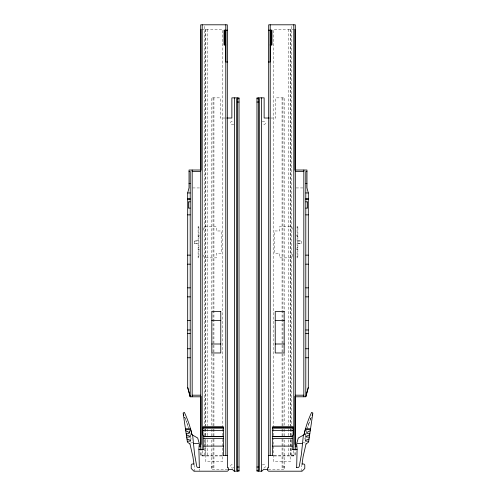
<?xml version="1.0" encoding="UTF-8"?>
<svg xmlns="http://www.w3.org/2000/svg" width="496" height="496" viewBox="0 0 496 496"><rect width="100%" height="100%" fill="white"/><g stroke="black" fill="none" stroke-linecap="round" stroke-linejoin="round"><path stroke-width="0.37" stroke-dasharray="2.48 1.86" d="M305.034 438.321L305.046 438.241A102.3 102.3 0 0 1 306.615 431.129M305.015 438.483L305.046 438.241A2.22 2.22 0 0 0 305.263 439.673L305.009 438.644A2.666 2.43 8.4 0 1 305.046 438.241M301.097 471.2L301.977 464.746M305.697 435.004L306.447 431.793M203.255 230.125L204.302 226.486L216.312 226.486L216.312 230.969L221.241 230.969L221.241 253.375L216.312 253.375L216.312 257.858L204.302 257.858L203.255 254.219M292.745 254.219L291.698 257.858L279.688 257.858L279.688 253.375L274.759 253.375L274.759 230.969L279.688 230.969L279.688 226.486L291.698 226.486L292.745 230.125M308.878 423.596L307.39 428.321A102.3 102.3 0 0 1 311.327 417.155L308.927 423.46M310.701 418.68L311.277 417.341M190.6 443.009L193.353 442.606M201.822 29.283L222.363 29.283L222.363 427.006M294.178 29.283L273.637 29.283L273.637 427.006M225.308 118.023L220.212 118.023L220.212 97.855L211.246 97.855L211.246 311.5M270.692 118.023L275.788 118.023L275.788 97.855L284.754 97.855L284.754 311.5M192.659 187.941L199.956 187.941M296.044 187.941L303.341 187.941M198.115 227.72L198.921 227.72M297.079 227.72L297.885 227.72M198.115 235.228L199.628 235.228M296.372 235.228L297.885 235.228M198.115 236.654L198.921 236.654M297.079 236.654L297.885 236.654M198.115 240.603L194.265 240.603L194.265 243.741L198.115 243.741M297.885 240.603L301.735 240.603L301.735 243.741L297.885 243.741M194.265 241.075L198.115 241.075M297.885 241.075L301.735 241.075M194.265 243.269L198.115 243.269M297.885 243.269L301.735 243.269M198.115 247.69L198.921 247.69M297.079 247.69L297.885 247.69M198.115 249.122L199.628 249.122M296.372 249.122L297.885 249.122M198.115 256.63L198.921 256.63M297.079 256.63L297.885 256.63M200.688 455.068L204.631 455.068M291.369 455.068L295.312 455.068M221.985 455.421L200.688 455.421L200.688 450.473M274.015 455.421L295.312 455.421L295.312 450.473M221.886 455.96L201.072 455.96L201.072 450.542M274.114 455.96L294.928 455.96L294.928 450.542M211.246 466.717L213.038 466.717M282.962 466.717L284.754 466.717M211.246 467.883L213.038 467.883M282.962 467.883L284.754 467.883M227.726 469.408L211.246 469.408L211.246 439.22M268.274 469.408L284.754 469.408L284.754 439.22M302.647 442.606L305.4 443.009M184.723 417.341L187.073 423.46M185.299 418.68L184.673 417.155A102.3 102.3 0 0 1 188.61 428.321L187.122 423.596M189.553 431.793L190.303 435.004M194.023 464.746L194.903 471.2M189.385 431.129A102.3 102.3 0 0 1 190.954 438.241L190.985 438.483M190.954 438.241A2.666 2.43 -8.4 0 1 190.991 438.644L190.737 439.679A2.22 2.22 0 0 0 190.954 438.241L190.966 438.321M293.787 450.777L293.787 455.421M291.369 26.35L291.369 426.231M291.369 429.09L291.369 436.158M291.369 439.828L291.369 455.421M290.445 29.283L290.445 425.76M290.445 428.86L290.445 435.829M290.445 439.698L290.445 455.96M290.172 29.283L290.172 427.006M290.172 428.86L290.172 435.829M290.172 439.369L290.172 461.788L273.637 461.788L273.637 439.295M288.567 29.283L288.567 425.76M288.567 428.86L288.567 435.829M288.567 439.698L288.567 455.96M284.754 353.295L284.754 426.058M284.754 429.158L284.754 436.12M282.962 97.855L282.962 426.058M282.962 429.158L282.962 436.12M282.962 439.22L282.962 469.408M282.063 97.855L282.063 426.058M282.063 429.114L282.063 436.12M282.063 439.22L282.063 469.408M273.637 428.86L273.637 436.226M222.363 428.86L222.363 436.226M222.363 439.295L222.363 461.788L205.828 461.788L205.828 439.369M213.937 97.855L213.937 426.058M213.937 429.114L213.937 436.12M213.937 439.22L213.937 469.408M213.038 97.855L213.038 426.058M213.038 429.158L213.038 436.12M213.038 439.22L213.038 469.408M211.246 353.295L211.246 426.058M211.246 429.158L211.246 436.12M207.433 29.283L207.433 425.76M207.433 428.86L207.433 435.829M207.433 439.698L207.433 455.96M205.828 29.283L205.828 427.006M205.828 428.86L205.828 435.829M205.555 29.283L205.555 425.76M205.555 428.86L205.555 435.829M205.555 439.698L205.555 455.96M204.631 26.35L204.631 426.231M204.631 429.09L204.631 436.158M204.631 439.828L204.631 455.421M202.213 450.777L202.213 455.421M199.423 469.049L199.423 470.481M305.468 436.083A123.002 112.084 8.4 0 1 306.863 430.193M262.328 465A1.792 1.792 0 0 1 264.864 465A1.792 1.792 0 0 1 264.864 467.536A1.792 1.792 0 0 1 262.328 467.536M262.328 121.687A1.792 1.792 0 0 1 264.864 121.687A1.792 1.792 0 0 1 264.864 124.223A1.792 1.792 0 0 1 262.328 124.223M233.672 467.536A1.792 1.792 0 0 1 231.136 467.536A1.792 1.792 0 0 1 231.136 465A1.792 1.792 0 0 1 233.672 465M233.672 124.223A1.792 1.792 0 0 1 231.136 124.223A1.792 1.792 0 0 1 231.136 121.687A1.792 1.792 0 0 1 233.672 121.687M189.137 430.193A123.002 112.084 -8.4 0 1 190.532 436.083M198.921 226.486L198.115 226.486L198.115 257.858L198.921 257.858L198.921 226.486M297.885 226.486L297.079 226.486L297.079 257.858L297.885 257.858L297.885 226.486"/><path stroke-width="0.74" d="M303.372 435.091L301.425 454.187L299.317 466.135A1.792 1.792 0 0 1 297.55 467.616L296.577 467.616M302.504 443.684L296.738 443.381L298.307 438.018L304.042 434.707A103.98 103.98 0 0 1 311.612 412.393L312.864 412.988L308.58 442.159L306.007 443.97M302.039 464.324L303.081 456.686L306.038 443.945M306.119 395.616L305.796 396.775L295.312 396.8M306.23 395.188L308.307 387.432L308.307 192.87L306.962 187.854L306.962 170.016L295.312 170.016M308.307 387.432L305.796 396.775L305.796 171.436L306.962 171.436M310.254 430.764L307.849 431.718L307.563 433.64L309.814 433.771M309.653 434.862L306.044 436.288L305.945 436.957L309.312 437.156M309.051 438.954L305.443 440.386L305.344 441.056L308.71 441.254M295.312 444.354L296.682 444.149L297.104 448.985L296.658 467.616M186.186 433.771L188.437 433.64L188.151 431.718L185.746 430.764M186.688 437.156L190.055 436.957L189.956 436.288L186.347 434.862M187.29 441.254L190.656 441.056L190.557 440.386L186.949 438.954M225.854 44.969L224.018 44.969L224.018 30.175L227.466 30.175L227.466 62L225.854 62L225.854 30.175M270.146 44.969L271.982 44.969L271.982 30.175L268.534 30.175L268.534 62L270.146 62L270.146 30.175M239.035 98.754L236.797 98.754L236.797 470.301L239.035 470.301M256.965 98.754L259.203 98.754L259.203 470.301L256.965 470.301M237.243 102.033L239.035 102.033M256.965 102.033L258.757 102.033M226.765 118.023L231.868 118.023L231.868 97.855L239.035 97.855L239.035 471.2L234.18 471.2L232.326 469.408L228.495 469.408M269.235 118.023L264.132 118.023L264.132 97.855L256.965 97.855L256.965 471.2L261.82 471.2L263.674 469.408L267.505 469.408M200.688 170.016L189.038 170.016L189.038 187.854L187.693 192.87L187.693 387.432L189.77 395.188M189.038 171.436L190.204 171.436L190.204 396.8L200.688 396.8M192.175 171.628L200.688 171.628M295.312 171.628L303.825 171.628M189.038 183.539L190.204 183.539M305.796 183.539L306.962 183.539M187.693 192.95L190.204 192.95M305.796 192.95L308.307 192.95M187.693 198.654L190.204 198.654M305.796 198.654L308.307 198.654M187.693 199.634L190.204 199.634M305.796 199.634L308.307 199.634M190.204 201.841L188.406 201.841L188.406 208.103L190.204 208.103M305.796 201.841L307.594 201.841L307.594 208.103L305.796 208.103M187.693 214.867L190.204 214.867M305.796 214.867L308.307 214.867M187.693 255.136L190.204 255.136M305.796 255.136L308.307 255.136M187.693 264.17L190.204 264.17M305.796 264.17L308.307 264.17M187.693 287.847L190.204 287.847M305.796 287.847L308.307 287.847M187.693 296.856L190.204 296.856M305.796 296.856L308.307 296.856M187.693 320.404L190.204 320.404M305.796 320.404L308.307 320.404M211.811 320.515L220.77 320.515M275.23 320.515L284.189 320.515M187.693 329.983L190.204 329.983M305.796 329.983L308.307 329.983M187.693 333.641L190.204 333.641M305.796 333.641L308.307 333.641M211.811 344.001L220.77 344.001M275.23 344.001L284.189 344.001M187.693 348.756L190.204 348.756M305.796 348.756L308.307 348.756M187.693 357.765L190.204 357.765M305.796 357.765L308.307 357.765M192.175 395.188L200.688 395.188M295.312 395.188L303.825 395.188M198.896 449.618L203.757 449.618L203.757 435.296L202.951 435.296L202.951 427.006L223.436 427.006L223.436 455.421M272.564 455.421L272.564 427.006L293.049 427.006L293.049 435.345L292.243 435.296L292.243 449.618L297.104 449.618M202.951 427.037L223.436 427.037M272.564 427.037L293.049 427.037M202.951 428.172L223.436 428.172M272.564 428.172L293.049 428.172M185.454 428.761L190.489 428.761L190.731 429.66L185.585 429.654M310.546 428.761L305.511 428.761L305.269 429.641L310.415 429.654M202.951 430.516L223.436 430.516M272.564 430.516L293.049 430.516M203.757 436.511L223.436 436.511M272.564 436.511L292.243 436.511M203.757 436.672L223.436 436.672M272.564 436.672L292.243 436.672M203.757 438.458L223.436 438.458M272.564 438.458L292.243 438.458M199.15 446.065L200.688 446.065M203.757 446.102L223.436 446.102M272.564 446.102L292.243 446.102M295.312 446.065L296.85 446.065M222.747 455.421L227.404 455.421L227.404 467.796L228.501 467.796L228.501 470.258L227.428 471.2L193.911 471.2L191.22 468.509L191.22 464.926L191.977 464.027L193.924 464.027M273.253 455.421L268.596 455.421L268.596 467.796L267.499 467.796L267.499 470.258L268.572 471.2L302.089 471.2L304.78 468.509L304.78 464.926L304.023 464.027L302.076 464.027M237.243 467.021L239.035 467.021M256.965 467.021L258.757 467.021M199.423 467.616L198.45 467.616A1.792 1.792 0 0 1 196.683 466.135L194.575 454.187L192.628 435.091M200.688 444.354L199.318 444.149L198.896 448.985L199.342 467.616M189.993 443.97L187.42 442.159L183.136 412.988L184.388 412.393A103.98 103.98 0 0 1 191.958 434.707L197.693 438.018L199.262 443.381L193.496 443.684M187.693 387.432L190.204 396.775L189.881 395.616M189.962 443.945L192.919 456.686L193.961 464.324M303.825 170.016L303.825 396.8M295.312 449.618L295.312 24.8L268.689 24.8L268.689 30.219M294.928 29.283L294.928 170.215M294.928 396.335L294.928 444.348M293.787 24.8L293.787 450.002M271.517 30.175L271.517 44.969M270.215 24.8L270.215 455.421M268.689 61.944L268.689 455.421M261.448 97.855L261.448 471.2M258.757 97.855L258.757 471.2M237.243 97.855L237.243 471.2M234.552 97.855L234.552 471.2M227.311 30.219L227.311 24.8L200.688 24.8L200.688 449.618M227.311 61.944L227.311 455.421M225.785 24.8L225.785 455.421M224.483 30.175L224.483 44.969M202.213 24.8L202.213 450.002M201.072 29.283L201.072 170.215M201.072 396.335L201.072 444.348M192.175 170.016L192.175 396.8M304.042 434.707A124.949 113.863 8.4 0 1 305.189 429.945M312.12 415.326A102.3 102.3 0 0 1 312.716 413.999M190.811 429.945A124.949 113.863 -8.4 0 1 191.958 434.707M183.284 413.999A102.3 102.3 0 0 1 183.88 415.326M220.77 311.556L211.811 311.556L211.811 352.966L220.77 352.966L220.77 311.556M284.189 311.556L275.23 311.556L275.23 352.966L284.189 352.966L284.189 311.556"/></g></svg>
